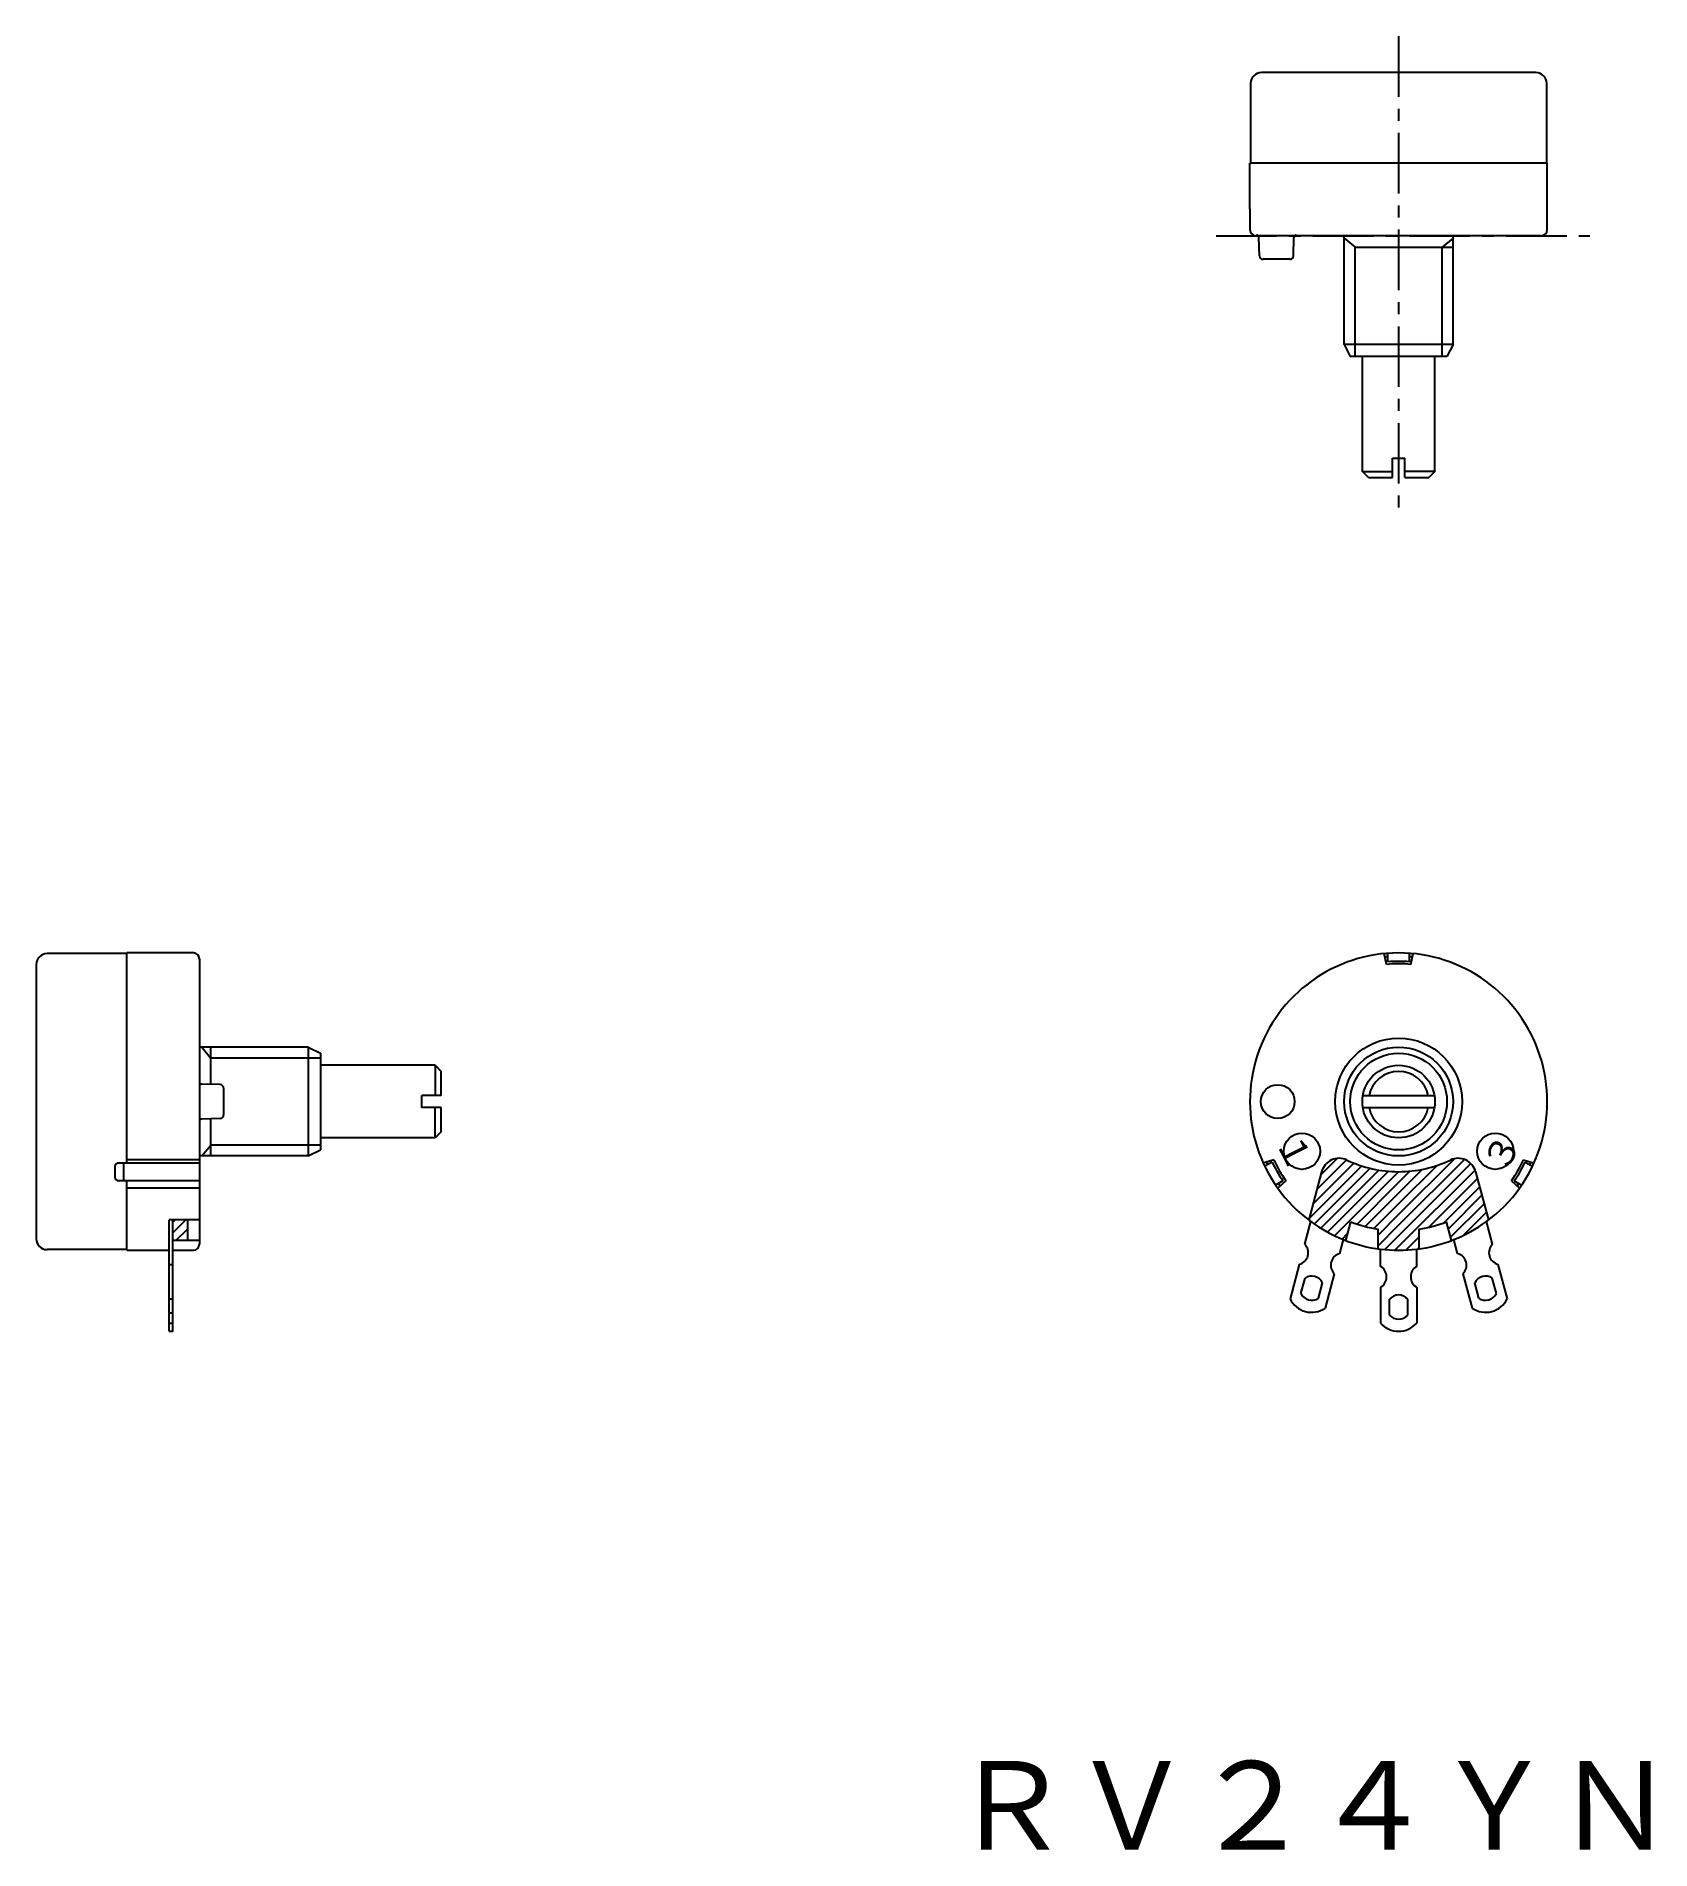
# Model space of a CAD drawing. Units: millimetres on the paper. Extents: x -56 to 77, y -70 to 80.
import ezdxf
from ezdxf.enums import TextEntityAlignment as Align

# ---------------------------------------------------------------- set-up
doc = ezdxf.new("R2010")
doc.units = ezdxf.units.MM
doc.linetypes.add('CHAIN1', pattern=[8, 5, -1, 1, -1])
doc.layers.add('0-0_OUTLINE1', color=3, linetype='Continuous')
doc.styles.add('ＭＳ ゴシック', font='')
doc.styles.get('ＭＳ ゴシック').set_extended_font_data('MS Gothic')

# ---------------------------------------------------------------- blocks, each defined once
blk = doc.blocks.new('X0')
at = {"layer": '0-0_OUTLINE1', "color": 7}
for p, q in [((696.523, 489.695), (699.239, 492.41)), ((696.816, 488.22), (700.768, 492.172)), ((709.4, 483.126), (718.64, 492.366)), ((709.4, 481.358), (720.283, 492.241)), ((694.582, 482.45), (703.3, 491.168)), ((695.229, 484.865), (701.999, 491.634)), ((695.451, 481.551), (704.679, 490.78)), ((696.522, 480.855), (706.148, 490.481)), ((697.642, 480.207), (707.721, 490.285)), ((698.813, 479.609), (709.4, 490.197)), ((709.4, 479.59), (721.361, 491.551)), ((709.4, 484.894), (715.759, 491.252)), ((709.4, 486.661), (713.346, 490.608)), ((709.4, 477.823), (722.053, 490.476)), ((709.4, 490.197), (709.418, 490.215)), ((695.876, 487.28), (696.816, 488.22)), ((703.878, 481.139), (709.4, 486.661)), ((714.337, 480.992), (722.438, 489.093)), ((716.876, 481.763), (722.812, 487.699)), ((717.633, 480.752), (723.185, 486.304)), ((705.315, 480.808), (709.4, 484.894)), ((706, 479.726), (709.4, 483.126)), ((718.007, 479.358), (723.559, 484.91)), ((720.061, 479.645), (723.932, 483.516)), ((706, 477.958), (709.4, 481.358)), ((700.037, 479.066), (700.964, 479.993)), ((707.129, 477.32), (709.4, 479.59)), ((708.799, 477.222), (709.4, 477.823)), ((710.589, 477.243), (712.8, 479.455)), ((712.527, 477.414), (712.8, 477.687))]:
    blk.add_line(p, q, dxfattribs=at)
blk.add_lwpolyline([(702.521, 481.55), (709.4, 488.429), (711.273, 490.303)], dxfattribs=at)
blk = doc.blocks.new('X1')
at = {"layer": '0-0_OUTLINE1', "color": 7}
for p, q in [((506.6, 480.083), (508.741, 482.224)), ((506.6, 481.851), (506.973, 482.224)), ((507.108, 478.823), (509, 480.716)), ((508.875, 478.823), (509, 478.948))]:
    blk.add_line(p, q, dxfattribs=at)

msp = doc.modelspace()

# ---------------------------------------------------------------- linework, layer by layer
at = {"layer": '0-0_OUTLINE1', "color": 4, "linetype": 'CHAIN1'}
for p, q in [((56.25, 79.864), (56.25, 40.364)), ((41.16, 63.364), (72.065, 63.364))]:
    msp.add_line(p, q, dxfattribs=at)
at = {"layer": '0-0_OUTLINE1'}
for p, q in [((67.6, 76.864), (44.9, 76.864)), ((44, 75.964), (44, 69.364)), ((68.5, 69.364), (68.5, 75.964)), ((43.95, 65.564), (43.95, 69.364)), ((68.55, 69.364), (43.95, 69.364)), ((68.55, 63.864), (68.55, 69.364)), ((43.95, 65.564), (43.95, 63.864)), ((68.05, 63.364), (44.45, 63.364)), ((44.734, 61.704), (44.696, 63.216)), ((47.549, 61.704), (47.586, 63.216)), ((51.75, 54.364), (51.75, 63.364)), ((51.75, 63.164), (52.65, 62.414)), ((60.75, 63.164), (59.85, 62.414)), ((60.75, 54.364), (60.75, 63.364)), ((52.65, 53.364), (52.65, 62.414)), ((52.65, 62.414), (60.75, 62.414)), ((59.85, 53.364), (59.85, 62.414)), ((47.249, 61.411), (45.034, 61.411)), ((60.75, 54.364), (51.75, 54.364)), ((51.75, 54.364), (52.25, 53.364)), ((60.75, 54.364), (60.25, 53.364)), ((60.25, 53.364), (52.25, 53.364)), ((53.25, 43.864), (53.25, 53.364)), ((59.25, 43.864), (59.25, 53.364)), ((53.25, 43.864), (55.75, 43.864)), ((53.75, 43.364), (53.25, 43.864)), ((55.75, 44.964), (56.75, 44.964)), ((55.75, 43.364), (55.75, 44.964)), ((56.75, 43.364), (56.75, 44.964)), ((59.25, 43.864), (56.75, 43.864)), ((59.25, 43.864), (58.75, 43.364)), ((53.75, 43.364), (55.75, 43.364)), ((56.75, 43.364), (58.75, 43.364)), ((-56.45, 3.074), (-56.45, -19.626)), ((-48.95, 3.974), (-55.55, 3.974)), ((-48.95, -13.357), (-48.95, 4.024)), ((-43.45, 4.024), (-48.95, 4.024)), ((-42.95, 3.524), (-42.95, -20.076)), ((55.25, 3.08), (55.05, 3.966)), ((55.104, 3.724), (55.35, 3.724)), ((55.35, 3.289), (55.35, 3.991)), ((57.15, 3.289), (57.15, 3.991)), ((57.15, 3.724), (57.395, 3.724)), ((57.25, 3.08), (57.45, 3.966)), ((-33.95, -3.776), (-42.95, -3.776)), ((-42.75, -3.776), (-42, -4.676)), ((-42, -6.849), (-42, -3.776)), ((-33.95, -3.776), (-32.95, -4.276)), ((-33.95, -3.776), (-33.95, -12.776)), ((-32.95, -4.276), (-32.95, -12.276)), ((-32.95, -4.676), (-42, -4.676)), ((-23.45, -5.276), (-32.95, -5.276)), ((-23.45, -5.276), (-22.95, -5.776)), ((-23.45, -5.276), (-23.45, -7.776)), ((-22.95, -7.776), (-22.95, -5.776)), ((-41.243, -6.868), (-42.755, -6.83)), ((-40.95, -7.168), (-40.95, -9.383)), ((-22.95, -7.776), (-24.55, -7.776)), ((-23.45, -11.276), (-23.45, -8.776)), ((-22.95, -10.776), (-22.95, -8.776)), ((53.292, -7.776), (59.208, -7.776)), ((53.292, -8.776), (59.208, -8.776)), ((-41.243, -9.683), (-42.755, -9.721)), ((-42, -12.776), (-42, -9.702)), ((-42.75, -12.776), (-42, -11.876)), ((-32.95, -11.876), (-42, -11.876)), ((-23.45, -11.276), (-32.95, -11.276)), ((-22.95, -10.776), (-23.45, -11.276)), ((-48.95, -13.357), (-49.65, -13.357)), ((-49.238, -13.357), (-49.238, -14.82)), ((-42.95, -13.088), (-48.95, -13.088)), ((-42.95, -13.357), (-48.95, -13.357)), ((-33.95, -12.776), (-42.95, -12.776)), ((-33.95, -12.776), (-32.95, -12.276)), ((45.915, -13.088), (45.049, -13.357)), ((45.784, -13.279), (45.176, -13.63)), ((45.285, -13.284), (45.407, -13.496)), ((66.584, -13.088), (67.451, -13.357)), ((66.715, -13.279), (67.323, -13.63)), ((67.092, -13.496), (67.215, -13.284)), ((-49.95, -13.657), (-49.95, -14.52)), ((-48.95, -14.82), (-49.65, -14.82)), ((-42.95, -14.82), (-48.95, -14.82)), ((-48.95, -20.576), (-48.95, -14.82)), ((46.684, -14.838), (46.076, -15.189)), ((46.915, -14.82), (46.249, -15.435)), ((49.88, -14.081), (48.811, -18.071)), ((62.62, -14.081), (63.689, -18.071)), ((65.584, -14.82), (66.251, -15.435)), ((65.815, -14.838), (66.423, -15.189)), ((-42.95, -15.435), (-48.95, -15.435)), ((46.307, -15.055), (46.43, -15.268)), ((66.069, -15.268), (66.192, -15.055)), ((-42.95, -18.071), (-45.45, -18.071)), ((-45.45, -27.276), (-45.45, -18.071)), ((-43.95, -18.071), (-43.95, -19.771)), ((48.482, -20.07), (48.983, -18.2)), ((51.875, -19.771), (52.291, -18.217)), ((54.55, -20.458), (54.55, -18.84)), ((57.95, -20.458), (57.95, -18.84)), ((60.625, -19.771), (60.208, -18.217)), ((64.018, -20.07), (63.516, -18.2)), ((-48.95, -20.526), (-55.55, -20.526)), ((-48.95, -20.576), (-45.45, -20.576)), ((-42.95, -19.771), (-45.15, -19.771)), ((-45.15, -20.576), (-43.45, -20.576)), ((51.38, -20.847), (51.687, -19.698)), ((54.75, -21.91), (54.75, -20.484)), ((57.75, -21.91), (57.75, -20.484)), ((61.12, -20.847), (60.812, -19.698)), ((-45.45, -21.744), (-45.15, -21.744)), ((48.034, -21.744), (47.268, -24.6)), ((64.466, -21.744), (65.231, -24.6)), ((48.164, -24.155), (48.506, -22.877)), ((49.613, -24.543), (49.955, -23.265)), ((50.931, -22.52), (50.166, -25.376)), ((54.75, -23.642), (54.75, -26.598)), ((57.75, -23.642), (57.75, -26.598)), ((61.568, -22.52), (62.334, -25.376)), ((62.887, -24.543), (62.544, -23.265)), ((64.336, -24.155), (63.993, -22.877)), ((-45.45, -24.6), (-45.15, -24.6)), ((55.5, -25.937), (55.5, -24.614)), ((57, -25.937), (57, -24.614)), ((-45.45, -25.752), (-45.15, -25.752)), ((-45.45, -26.598), (-45.15, -26.598))]:
    msp.add_line(p, q, dxfattribs=at)
for points in [[(-22.95, -8.776), (-24.55, -8.776), (-24.55, -7.776)], [(-45.45, -27.276), (-45.15, -27.276), (-45.15, -18.071)]]:
    msp.add_lwpolyline(points, dxfattribs=at)
for centre, radius in [((56.25, -8.276), 5.25), ((56.25, -8.276), 4.5), ((56.25, -8.276), 4), ((56.25, -8.276), 3), ((46.25, -8.276), 1.4), ((48.251, -12.381), 1.5), ((64.248, -12.381), 1.5)]:
    msp.add_circle(centre, radius, dxfattribs=at)
for centre, radius, start, end in [((44.9, 75.964), 0.9, 90, 180), ((67.6, 75.964), 0.9, 0, 90), ((44.45, 63.864), 0.5, 180, 270), ((44.496, 63.211), 0.2, 1.4321, 90), ((47.786, 63.211), 0.2, 90, 178.5679), ((68.05, 63.864), 0.5, 270, 0), ((45.034, 61.711), 0.3, 181.4321, 270), ((47.249, 61.711), 0.3, 270, 358.5679), ((-55.55, 3.074), 0.9, 90, 180), ((-43.45, 3.524), 0.5, 0, 90), ((56.25, -8.276), 12.3, 306.21277, 233.78723), ((56.25, -8.276), 11.4, 84.96759, 95.03241), ((56.25, -8.276), 11.6, 85.55017, 94.44983), ((56.25, -8.276), 2.5, 11.53696, 168.46304), ((-42.75, -6.631), 0.2, 180, 268.5679), ((-41.25, -7.168), 0.3, 0, 88.5679), ((56.25, -8.276), 2.5, 191.53696, 348.46304), ((-42.75, -9.921), 0.2, 91.4321, 180), ((-41.25, -9.383), 0.3, 271.4321, 0), ((-49.65, -13.657), 0.3, 90, 180), ((56.25, -8.276), 11.6, 205.55017, 214.44983), ((56.25, -8.276), 11.4, 204.96759, 215.03241), ((51.329, -14.469), 1.5, 64.66317, 165), ((56.25, -4.076), 10, 244.66317, 270), ((56.25, -4.076), 10, 270, 295.33682), ((61.171, -14.469), 1.5, 15, 115.33683), ((56.25, -8.276), 11.4, 324.96759, 335.03241), ((56.25, -8.276), 11.6, 325.55017, 334.44983), ((-49.65, -14.52), 0.3, 180, 270), ((56.25, -8.276), 12.3, 233.78723, 248.22736), ((56.25, -8.276), 10.7, 248.28835, 260.85819), ((56.25, -8.276), 10.7, 279.14181, 291.71165), ((56.25, -8.276), 12.3, 291.77264, 306.21277), ((-55.55, -19.626), 0.9, 180, 270), ((-43.45, -20.076), 0.5, 270, 0), ((47.775, -20.778), 1, 285, 45), ((51.638, -21.813), 1, 105, 225), ((56.25, -8.276), 12.3, 248.22736, 262.99527), ((56.25, -8.276), 12.3, 262.99527, 277.00473), ((56.25, -8.276), 12.3, 277.00473, 291.77264), ((60.861, -21.813), 1, 315, 75), ((64.725, -20.778), 1, 135, 255), ((54.25, -22.776), 1, 300, 60), ((58.25, -22.776), 1, 120, 240), ((49.06, -23.71), 1, 26.40962, 123.59038), ((63.44, -23.71), 1, 56.40962, 153.59038), ((49.06, -23.71), 2, 206.40962, 303.59038), ((49.06, -23.71), 1, 206.40962, 303.59038), ((56.25, -25.276), 1, 41.40962, 138.59038), ((63.44, -23.71), 2, 236.40962, 333.59038), ((63.44, -23.71), 1, 236.40962, 333.59038), ((56.25, -25.276), 2, 221.40962, 318.59038), ((56.25, -25.276), 1, 221.40962, 318.59038)]:
    msp.add_arc(centre, radius, start, end, dxfattribs=at)

# ---------------------------------------------------------------- block references
at = {"layer": '0-0_OUTLINE1', "xscale": 0.5, "yscale": 0.5}
for name in ['X0', 'X1']:
    msp.add_blockref(name, (-298.45, -259.183), dxfattribs=at)

# ---------------------------------------------------------------- texts
at = {"layer": '0-0_OUTLINE1', "color": 7, "style": 'ＭＳ ゴシック'}
for s, rotation, p in [('１', 297, (45.42, -11.892)), ('３', 63, (65.684, -14.632))]:
    msp.add_text(s, height=2.199, rotation=rotation, dxfattribs=at).set_placement(p, align=Align.BOTTOM_LEFT)
msp.add_text('ＲＶ２４ＹＮ', height=7.331, dxfattribs=at).set_placement((19.158, -72.373), align=Align.BOTTOM_LEFT)

doc.saveas('drawing.dxf')
